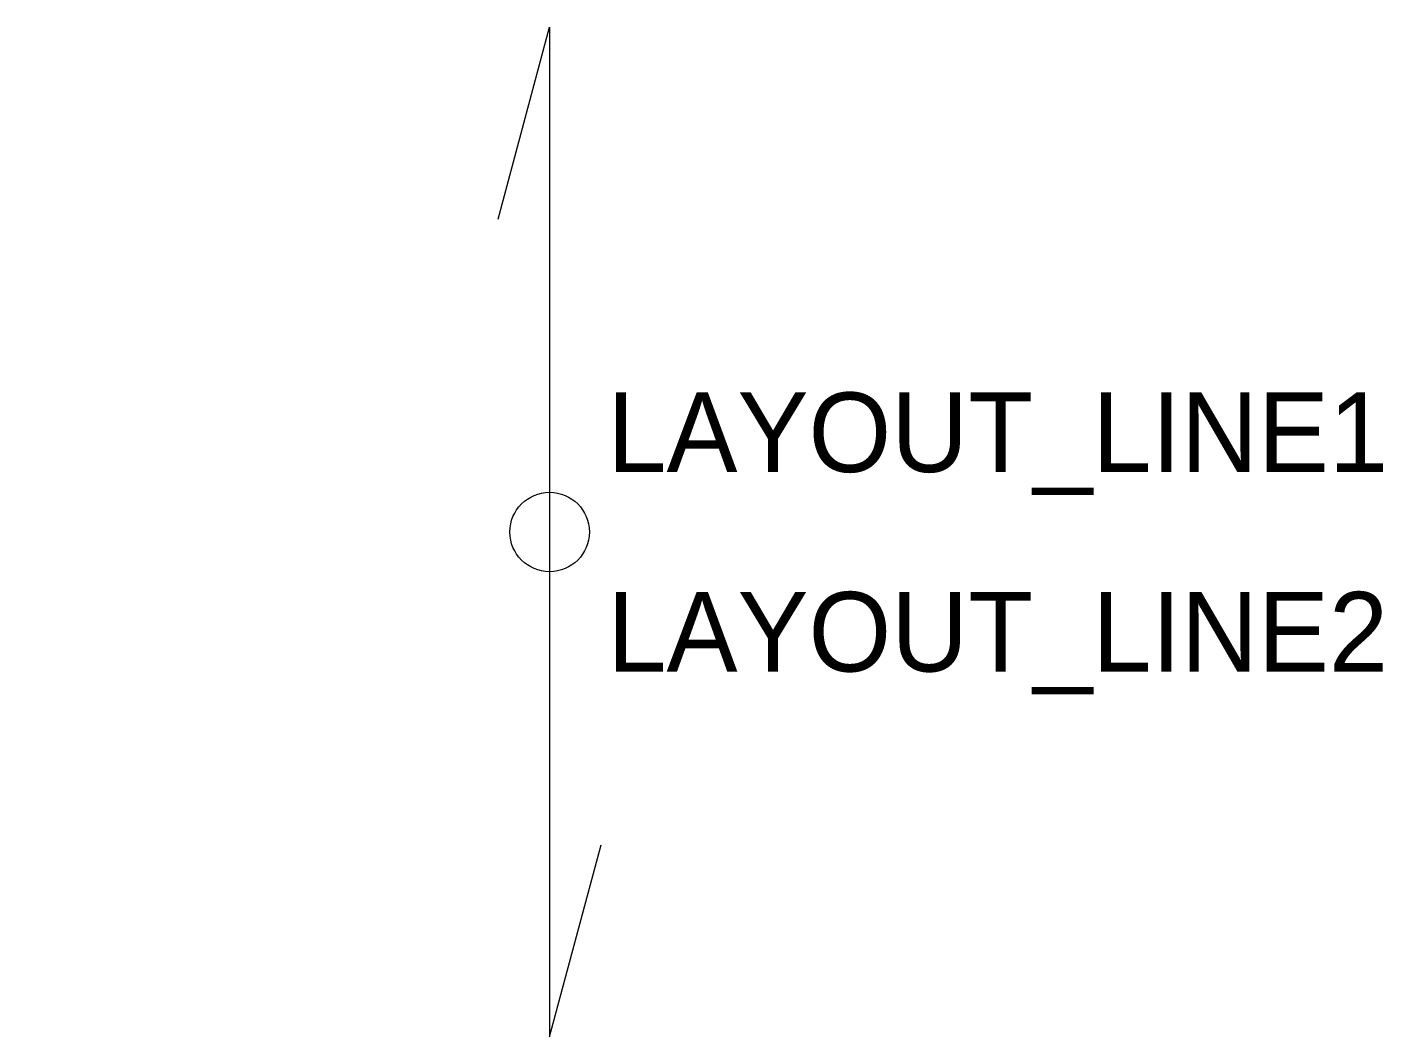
# Model space of a CAD drawing. Extents: x -13.1 to 21, y -12.7 to 12.7.
import ezdxf
from ezdxf.enums import TextEntityAlignment as Align

# ---------------------------------------------------------------- set-up
doc = ezdxf.new("R2010")
doc.units = 0
doc.header["$LTSCALE"] = 0.375
doc.layers.add('~-L18', color=7, linetype='Continuous')

msp = doc.modelspace()

# ---------------------------------------------------------------- linework, layer by layer
for p, q in [((-1.294, 7.87), (0, 12.7)), ((0, 12.7), (0, -12.7)), ((0, -12.7), (1.294, -7.87))]:
    msp.add_line(p, q)
at = {"layer": '~-L18', "flags": 128}
msp.add_lwpolyline([(-12.7, 0, 0, 0.876, 0), (-10.224, 0, 0, 0, 0), (10.223, 0, 0.876, 0, 0), (12.7, 0, 0, 0, 0)], format="xyseb", dxfattribs=at)
at = {"layer": '~-L18'}
msp.add_circle((0, 0), 1, dxfattribs=at)

# ---------------------------------------------------------------- texts
msp.add_attdef('LAYOUT_LINE1', (1.451, 1.508), '', height=2.001, rotation=360)
msp.add_attdef('LAYOUT_LINE2', text='', height=2.001, rotation=360).set_placement((1.451, -1.508), align=Align.TOP_LEFT)

doc.saveas('drawing.dxf')
